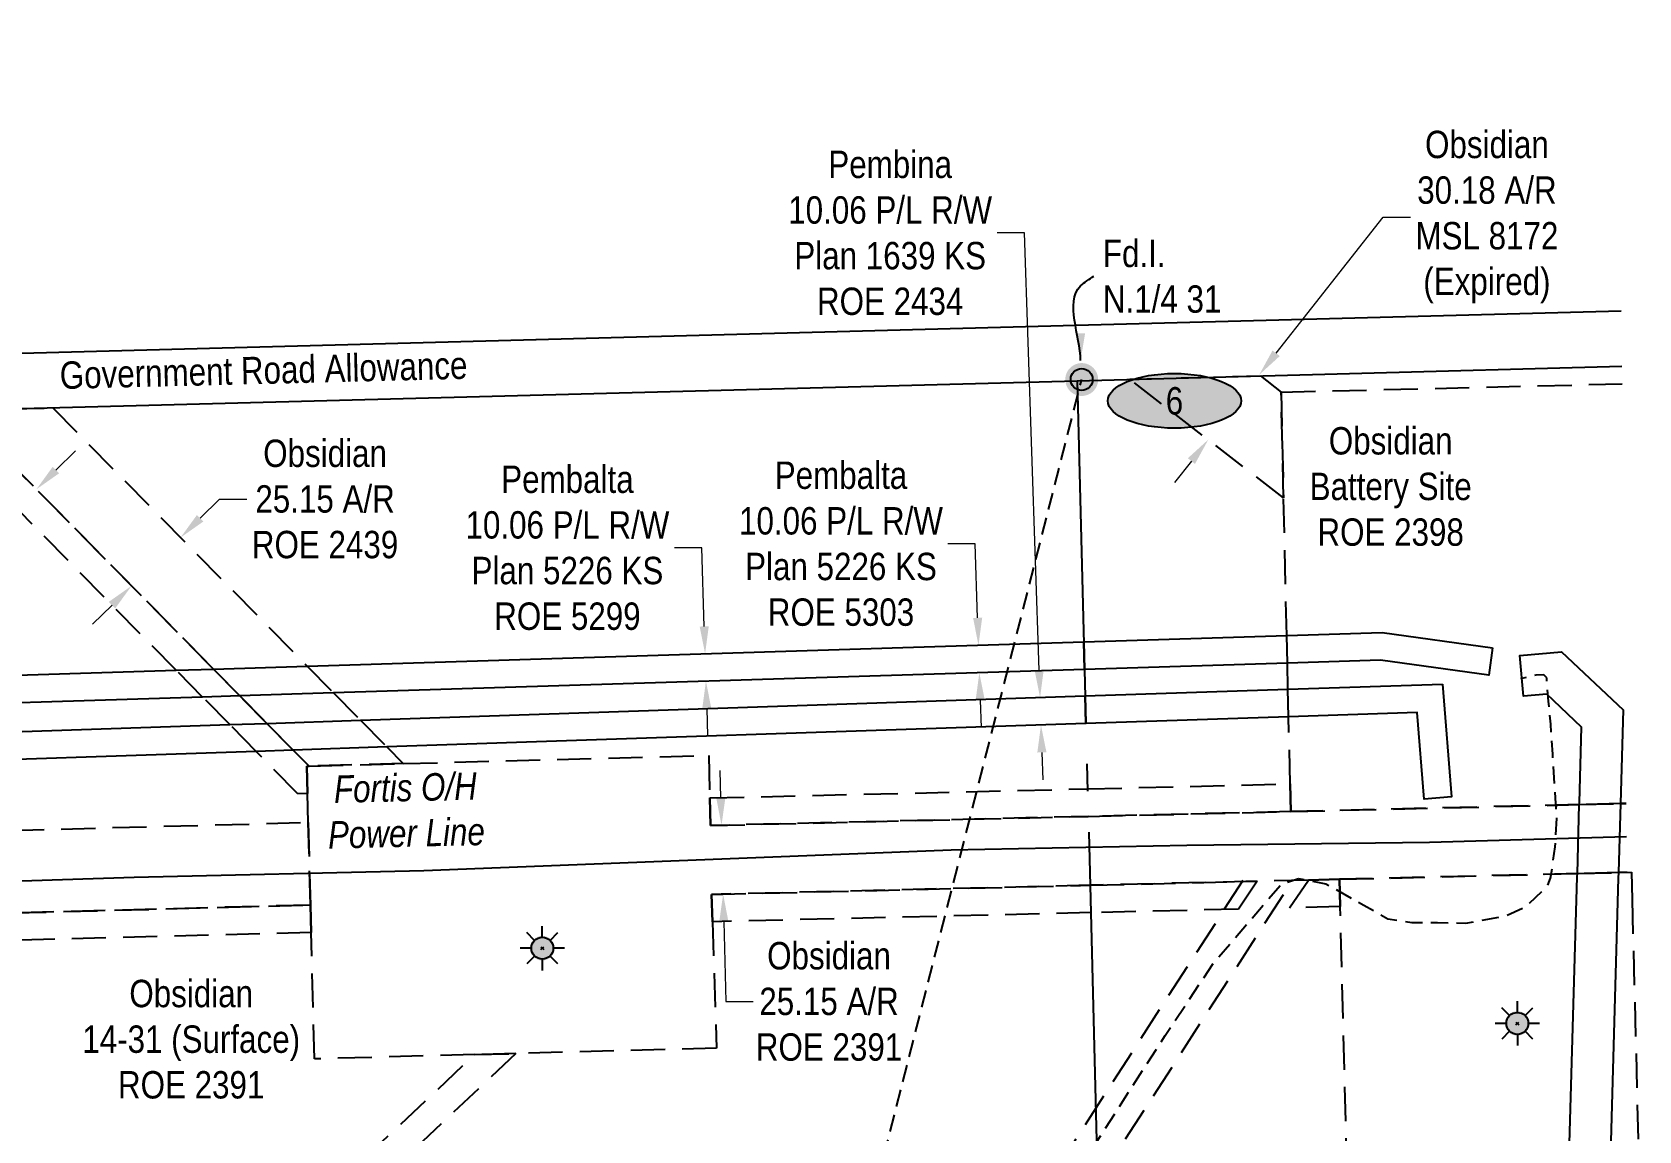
# Model space of a CAD drawing. Extents: x 621087 to 625035, y 5884607 to 5887500.
# Drawn here: x 622822 to 623409, y 5885260 to 5885662 of the extents above; entities that cross this region are included whole.
import ezdxf
from ezdxf.enums import TextEntityAlignment as Align

# ---------------------------------------------------------------- set-up
doc = ezdxf.new("R2010")
doc.units = 0
doc.header["$LTSCALE"] = 5
doc.header["$PDMODE"] = 3
doc.header["$PDSIZE"] = 0.5
for name, pattern in [('foc-ACCESSROAD', [3.75, 2.5, -1.25]), ('foc-FLOWLINE', [3.75, 2.5, -1.25]), ('foc-QUARTERLINE', [33, 25, -3, 2, -3]), ('foc-TIELINE', [1.875, 1.25, -0.625]), ('UG_PIPE', [1.875, 1.25, -0.625])]:
    doc.linetypes.add(name, pattern=pattern)
doc.layers.get('Defpoints').update_dxf_attribs({"color": 9})
for name, color, linetype in [('AS-PIPE-UG', 44, 'UG_PIPE'), ('AS-POWER', 104, 'foc-POWER'), ('C-AR', 13, 'foc-ACCESSROAD'), ('C-FLOWLINE', 13, 'foc-FLOWLINE'), ('C-RW', 13, 'Continuous'), ('C-WS', 13, 'foc-ACCESSROAD'), ('C-WS-S', 8, 'Continuous'), ('F-EZE', 190, 'foc-FLOWLINE'), ('F-RW', 190, 'Continuous'), ('L-BD', 7, 'Continuous'), ('L-MON', 1, 'Continuous'), ('L-ROAD-T', 7, 'Continuous'), ('L-SEC', 7, 'Continuous'), ('L-SECQ', 8, 'foc-QUARTERLINE'), ('L-TIE', 7, 'foc-TIELINE'), ('oil_and_gas_wells_pt', 7, 'Continuous'), ('P-ELEVATION', 7, 'Continuous'), ('ROE', 35, 'Continuous')]:
    doc.layers.add(name, color=color, linetype=linetype)
for name, color, linetype, lineweight in [('C-AR-T', 13, 'Continuous', 9), ('C-WS-T', 13, 'Continuous', 9), ('F-RW-T', 190, 'Continuous', 9)]:
    doc.layers.add(name, color=color, linetype=linetype, lineweight=lineweight)
doc.styles.add('80', font='ARIALN.TTF', dxfattribs={"height": 10})
doc.styles.add('80CG', font='ARIALN.TTF', dxfattribs={"height": 10})
doc.styles.add('80L', font='ARIALN.TTF', dxfattribs={"height": 10})
doc.styles.add('foc-LtypeFont', font='ARIALN.TTF', dxfattribs={"height": 7.35})
doc.linetypes.add('foc-POWER', pattern='A,6,-1,["P",foc-LtypeFont,S=0.2,R=0,X=-0.625,Y=-0.75],-1.24,4', length=12.24)
doc.dimstyles.new('Compass 5 000', dxfattribs={"dimscale": 5, "dimtxt": 9, "dimasz": 2, "dimexe": 0.2, "dimexo": 0.0625, "dimgap": 0.5, "dimtad": 0, "dimtih": 1, "dimtoh": 1, "dimzin": 0, "dimdsep": 46, "dimtxsty": '80CG', "dimcen": 0.1, "dimse1": 1, "dimse2": 1, "dimclrd": 256, "dimclrt": 256, "dimaunit": 1, "dimadec": 4, "dimazin": 0, "dimtfac": 0.06, "dimtofl": 0, "dimtmove": 0, "dimatfit": 1, "dimfxl": 0.2, "dimtolj": 1, "dimtzin": 0, "dimlwd": -1, "dimarcsym": 0})

# ---------------------------------------------------------------- blocks, each defined once
blk = doc.blocks.new('*D437')
at = {"layer": 'Defpoints', "color": 0, "transparency": 16777216}
for p in [(623175.23, 5885437.93), (623067.62, 5885434.57), (623175.55, 5885427.89)]:
    blk.add_point(p, dxfattribs=at)
at = {"layer": 'F-RW-T', "transparency": 16777216}
for p, q in [((623066.41, 5885473.24), (623056.41, 5885473.24)), ((623067.31, 5885444.57), (623066.41, 5885473.24)), ((623068.25, 5885414.53), (623068.56, 5885404.54))]:
    blk.add_line(p, q, dxfattribs=at)
for points in [[(623068.97, 5885444.62), (623065.64, 5885444.51), (623067.62, 5885434.57)], [(623069.91, 5885414.59), (623066.58, 5885414.48), (623067.93, 5885424.53)]]:
    blk.add_solid(points, dxfattribs=at)
at = {"layer": 'F-RW-T', "transparency": 16777216, "insert": (623017.33, 5885473.24), "char_height": 10, "attachment_point": 5, "style": '80CG'}
blk.add_mtext('\\A1;Pembalta\\P10.06 P/L R/W\\PPlan 5226 KS\\PROE 5299', dxfattribs=at)
blk = doc.blocks.new('*D451')
at = {"layer": 'C-AR-T', "transparency": 16777216}
for p, q in [((622883.1, 5885484.04), (622890.22, 5885491.06)), ((622890.22, 5885491.06), (622900.22, 5885491.06)), ((622850.93, 5885452.35), (622843.8, 5885445.33))]:
    blk.add_line(p, q, dxfattribs=at)
for points in [[(622881.93, 5885485.23), (622884.27, 5885482.86), (622875.98, 5885477.03)], [(622849.76, 5885453.54), (622852.1, 5885451.16), (622858.05, 5885459.37)]]:
    blk.add_solid(points, dxfattribs=at)
at = {"layer": 'Defpoints', "color": 0, "transparency": 16777216}
for p in [(622873.83, 5885479.21), (622875.98, 5885477.03), (622855.9, 5885461.55)]:
    blk.add_point(p, dxfattribs=at)
at = {"layer": 'C-AR-T', "transparency": 16777216, "insert": (622928.77, 5885491.06), "char_height": 10, "attachment_point": 5, "style": '80CG'}
blk.add_mtext('\\A1;Obsidian\\P25.15 A/R\\PROE 2439', dxfattribs=at)
blk = doc.blocks.new('*D452')
at = {"layer": 'C-AR-T', "transparency": 16777216}
for p, q in [((623073.38, 5885381.93), (623073.14, 5885391.93)), ((623074.46, 5885336.79), (623075.17, 5885307.54)), ((623075.17, 5885307.54), (623085.17, 5885307.54))]:
    blk.add_line(p, q, dxfattribs=at)
for points in [[(623075.04, 5885381.97), (623071.71, 5885381.89), (623073.62, 5885371.94)], [(623076.13, 5885336.83), (623072.8, 5885336.75), (623074.22, 5885346.78)]]:
    blk.add_solid(points, dxfattribs=at)
at = {"layer": 'Defpoints', "color": 0, "transparency": 16777216}
for p in [(623092.58, 5885372.39), (623074.22, 5885346.78), (623093.18, 5885347.24)]:
    blk.add_point(p, dxfattribs=at)
at = {"layer": 'C-AR-T', "transparency": 16777216, "insert": (623112.91, 5885307.54), "char_height": 10, "attachment_point": 5, "style": '80CG'}
blk.add_mtext('\\A1;Obsidian\\P25.15 A/R\\PROE 2391', dxfattribs=at)
blk = doc.blocks.new('*D457')
at = {"layer": 'C-AR-T', "transparency": 16777216}
for p, q in [((623276.27, 5885544.32), (623315.41, 5885594.09)), ((623315.41, 5885594.09), (623325.41, 5885594.09)), ((623245.32, 5885504.95), (623239.14, 5885497.09))]:
    blk.add_line(p, q, dxfattribs=at)
for points in [[(623274.96, 5885545.35), (623277.58, 5885543.29), (623270.09, 5885536.46)], [(623244.01, 5885505.98), (623246.63, 5885503.92), (623251.5, 5885512.81)]]:
    blk.add_solid(points, dxfattribs=at)
at = {"layer": 'Defpoints', "color": 0, "transparency": 16777216}
for p in [(623270.09, 5885536.46), (623276.74, 5885531.23), (623258.15, 5885507.58)]:
    blk.add_point(p, dxfattribs=at)
at = {"layer": 'C-AR-T', "transparency": 16777216, "insert": (623353.29, 5885594.09), "char_height": 10, "attachment_point": 5, "style": '80CG'}
blk.add_mtext('\\A1;Obsidian\\P30.18 A/R\\PMSL 8172\\P(Expired)', dxfattribs=at)
blk = doc.blocks.new('*D467')
at = {"layer": 'Defpoints', "color": 0, "transparency": 16777216}
for p in [(623167.52, 5885437.7), (623245.09, 5885440.12), (623245.41, 5885430.07)]:
    blk.add_point(p, dxfattribs=at)
at = {"layer": 'F-RW-T', "transparency": 16777216}
for p, q in [((623166.36, 5885474.72), (623156.36, 5885474.72)), ((623167.21, 5885447.69), (623166.36, 5885474.72)), ((623168.15, 5885417.65), (623168.46, 5885407.65))]:
    blk.add_line(p, q, dxfattribs=at)
for points in [[(623168.87, 5885447.74), (623165.54, 5885447.64), (623167.52, 5885437.7)], [(623169.81, 5885417.7), (623166.48, 5885417.6), (623167.83, 5885427.65)]]:
    blk.add_solid(points, dxfattribs=at)
at = {"layer": 'F-RW-T', "transparency": 16777216, "insert": (623117.28, 5885474.72), "char_height": 10, "attachment_point": 5, "style": '80CG'}
blk.add_mtext('\\A1;Pembalta\\P10.06 P/L R/W\\PPlan 5226 KS\\PROE 5303', dxfattribs=at)
blk = doc.blocks.new('fdia')
at = {"color": 255, "const_width": 1}
blk.add_lwpolyline([(-0.5, 0, 1), (0.5, 0, 1)], format="xyb", close=True, dxfattribs=at)
blk = doc.blocks.new('Fdiaa')
blk.add_blockref('fdia', (0, 0))
blk = doc.blocks.new('fdib')
at = {"color": 1, "const_width": 1.6}
blk.add_lwpolyline([(-0.4, 0, 1), (0.4, 0, 1)], format="xyb", close=True, dxfattribs=at)
at = {"color": 1}
blk.add_circle((0, 0), 0.8, dxfattribs=at)
blk = doc.blocks.new('Fdibb')
blk.add_blockref('fdib', (0, 0))
blk = doc.blocks.new('fdicc')
for name in ['Fdibb', 'Fdiaa']:
    blk.add_blockref(name, (0, 0))
blk = doc.blocks.new('FDI')
blk.add_blockref('fdicc', (0, 0))
blk = doc.blocks.new('*D477')
at = {"layer": 'Defpoints', "color": 0, "transparency": 16777216}
for p in [(623190.02, 5885418.6), (623242.36, 5885420.35), (623242.7, 5885410.3)]:
    blk.add_point(p, dxfattribs=at)
at = {"layer": 'F-RW-T', "transparency": 16777216}
for p, q in [((623184.34, 5885588.26), (623174.34, 5885588.26)), ((623189.68, 5885428.59), (623184.34, 5885588.26)), ((623190.69, 5885398.55), (623191.02, 5885388.56))]:
    blk.add_line(p, q, dxfattribs=at)
for points in [[(623191.35, 5885428.65), (623188.02, 5885428.53), (623190.02, 5885418.6)], [(623192.35, 5885398.61), (623189.02, 5885398.5), (623190.35, 5885408.55)]]:
    blk.add_solid(points, dxfattribs=at)
at = {"layer": 'F-RW-T', "transparency": 16777216, "insert": (623135.25, 5885588.26), "char_height": 10, "attachment_point": 5, "style": '80CG'}
blk.add_mtext('\\A1;Pembina\\P10.06 P/L R/W\\PPlan 1639 KS\\PROE 2434', dxfattribs=at)
blk = doc.blocks.new('*D478')
at = {"layer": 'Defpoints', "color": 0, "transparency": 16777216}
for p in [(622825.55, 5885492.36), (622816.17, 5885487.62), (622818.43, 5885485.33)]:
    blk.add_point(p, dxfattribs=at)
at = {"layer": 'F-RW-T', "transparency": 16777216}
for p, q in [((622830.42, 5885501.66), (622837.55, 5885508.68)), ((622809.05, 5885480.61), (622801.92, 5885473.59)), ((622801.92, 5885473.59), (622791.92, 5885473.59))]:
    blk.add_line(p, q, dxfattribs=at)
for points in [[(622829.25, 5885502.85), (622831.59, 5885500.48), (622823.3, 5885494.65)], [(622807.88, 5885481.79), (622810.21, 5885479.42), (622816.17, 5885487.62)]]:
    blk.add_solid(points, dxfattribs=at)
at = {"layer": 'F-RW-T', "transparency": 16777216, "insert": (622732.78, 5885473.59), "char_height": 10, "attachment_point": 5, "style": '80CG'}
blk.add_mtext('\\A1;Fortis\\P10.00 Power Line R/W\\PEZE 870399', dxfattribs=at)
blk = doc.blocks.new('GAS')
h = blk.add_hatch(color=255)
h.dxf.hatch_style = 1
edge = h.paths.add_edge_path()
edge.add_arc((0, 0), 0.9, 0, 360)
for p, q in [((0, 0.81), (0, 1.62)), ((-0.81, 0), (-1.62, 0)), ((-0.57, 0.57), (-1.14, 1.14)), ((0.57, 0.57), (1.14, 1.14)), ((1.62, 0), (0.81, 0)), ((-0.57, -0.57), (-1.14, -1.14)), ((0, -0.81), (0, -1.62)), ((1.14, -1.14), (0.57, -0.57))]:
    blk.add_line(p, q)
blk.add_circle((0, 0), 0.8)
blk = doc.blocks.new('we')
at = {"layer": 'P-ELEVATION'}
h = blk.add_hatch(color=111, dxfattribs=at)
h.dxf.hatch_style = 1
edge = h.paths.add_edge_path()
edge.add_ellipse((0, 0), major_axis=(-24.38, 0), ratio=0.410256, start_angle=0, end_angle=360)
at = {"layer": 'P-ELEVATION', "color": 7, "flags": 128}
blk.add_lwpolyline([(0, 0, 12.5, 0, 0), (-12.42, -6.43, 0, 0, 0)], format="xyseb", dxfattribs=at)
at = {"layer": 'P-ELEVATION', "color": 7}
blk.add_ellipse((0, 0), major_axis=(-24.38, 0), ratio=0.410256, dxfattribs=at)
at = {"layer": 'P-ELEVATION', "style": '80'}
blk.add_attdef('ELEVATION', text='', height=10, dxfattribs=at).set_placement((0, 0), align=Align.MIDDLE_CENTER)

msp = doc.modelspace()

# ---------------------------------------------------------------- linework, layer by layer
at = {"layer": 'AS-PIPE-UG', "flags": 128}
msp.add_lwpolyline([(623018.482, 5884952.606), (623020.231, 5884956.267), (623024.879, 5884963.032), (623031.427, 5884975.017), (623042.771, 5884996.02), (623054.143, 5885014.695), (623072.64, 5885040.136), (623091.352, 5885065.872), (623111.431, 5885097.474), (623138.495, 5885141.139), (623165.448, 5885186.126), (623184.956, 5885216.518), (623213.041, 5885259.968), (623235.714, 5885295.109), (623253.574, 5885321.839), (623278.237, 5885350.51), (623284.467, 5885352.486), (623294.373, 5885350.597), (623308.378, 5885342.689), (623317.108, 5885337.795), (623325.811, 5885336.435), (623335.293, 5885336.384), (623345.532, 5885336.207), (623359.523, 5885338.653), (623367.526, 5885342.234), (623375.321, 5885349.629), (623376.584, 5885352.589), (623378.221, 5885364.033), (623378.842, 5885374.495), (623378.01, 5885386.742), (623377.349, 5885397.85), (623376.625, 5885408.883), (623375.767, 5885417.272), (623375.316, 5885423.203), (623375.168, 5885425.806), (623374.089, 5885426.934), (623371.187, 5885426.744), (623365.563, 5885425.369)], dxfattribs=at)
at = {"layer": 'AS-POWER', "flags": 128}
msp.add_lwpolyline([(622596.161, 5885306.345), (622618.36, 5885345.734), (622757.87, 5885349.724), (622858.986, 5885352.967), (622964.815, 5885355.46), (623055.166, 5885358.952), (623157.574, 5885362.956), (623243.62, 5885364.688), (623332.297, 5885365.713), (623404.349, 5885367.863)], dxfattribs=at)
at = {"layer": 'C-AR'}
for points in [[(623278.105, 5885530.158), (623278.99, 5885491.52), (623222.8, 5885534.826), (623270.568, 5885536.084), (623278.105, 5885530.158)], [(622957.322, 5885394.457), (622922.898, 5885393.542), (622917.138, 5885399.389), (622907.541, 5885409.131), (622897.622, 5885419.2), (622888.008, 5885428.959), (622810.839, 5885507.293), (622794.857, 5885523.509), (622829.286, 5885524.419), (622922.279, 5885430.028), (622931.893, 5885420.269), (622941.738, 5885410.275), (622951.335, 5885400.535), (622957.322, 5885394.457)]]:
    msp.add_lwpolyline(points, close=True, dxfattribs=at)
at = {"layer": 'C-FLOWLINE'}
msp.add_lwpolyline([(623281.385, 5885387.014), (623281.616, 5885376.946), (623207.643, 5885375.164), (623069.62, 5885371.841), (623069.353, 5885381.903), (623207.386, 5885385.23), (623281.385, 5885387.014)], close=True, dxfattribs=at)
msp.add_lwpolyline([(623264.114, 5885351.727), (623040.001, 5885004.957), (623058.444, 5885005.427), (623279.27, 5885347.112)], dxfattribs=at)
at = {"layer": 'C-RW'}
msp.add_lwpolyline([(623383.25, 5885247.32), (623386.297, 5885353.085), (623386.332, 5885354.3), (623387.058, 5885379.486), (623387.08, 5885380.27), (623387.873, 5885407.77), (623375.128, 5885419.778), (623366.64, 5885419.026), (623365.316, 5885433.977), (623380.516, 5885435.323), (623403.07, 5885414.073), (623402.083, 5885379.847), (623401.358, 5885354.662), (623401.3, 5885352.653), (623398.276, 5885247.72)], dxfattribs=at)
at = {"layer": 'C-WS'}
for points in [[(623404.215, 5885379.899), (623402.083, 5885379.847), (623387.058, 5885379.486), (623281.616, 5885376.946), (623281.385, 5885387.014), (623280.822, 5885411.573), (623280.592, 5885421.626), (623280.373, 5885431.157), (623280.143, 5885441.21), (623278.99, 5885491.52), (623278.105, 5885530.158), (623402.662, 5885533.159)], [(623404.494, 5885354.738), (623401.358, 5885354.662), (623386.332, 5885354.3), (623299.415, 5885352.207), (623288.08, 5885351.934), (623269.367, 5885351.483), (623208.286, 5885350.012), (623069.992, 5885346.681), (623070.311, 5885336.68), (623071.781, 5885290.508), (622998.503, 5885288.563), (622983.392, 5885288.162), (622924.922, 5885286.609), (622923.696, 5885332.787), (622923.43, 5885342.789), (622922.629, 5885372.958), (622922.348, 5885383.518), (622922.082, 5885393.521), (622922.898, 5885393.542), (622957.322, 5885394.457), (623068.942, 5885397.42), (623069.353, 5885381.903), (623069.62, 5885371.841), (623207.643, 5885375.164), (623281.616, 5885376.946), (623387.058, 5885379.486), (623402.083, 5885379.847), (623404.215, 5885379.899)]]:
    msp.add_lwpolyline(points, dxfattribs=at)
for points in [[(622922.629, 5885372.958), (622923.43, 5885342.789), (622626.965, 5885334.916), (622627.231, 5885324.914), (622628.834, 5885264.533), (622522.191, 5885261.701), (622519.36, 5885368.344), (622626.002, 5885371.175), (622626.164, 5885365.086), (622922.629, 5885372.958)], [(623383.25, 5885247.32), (623302.169, 5885245.164), (623299.672, 5885342.204), (623299.415, 5885352.207), (623386.332, 5885354.3), (623401.358, 5885354.662), (623406.064, 5885354.775), (623406.322, 5885344.774), (623408.811, 5885248), (623398.276, 5885247.72), (623383.25, 5885247.32)], [(622998.503, 5885288.563), (622671.139, 5884980.382), (622676.84, 5884980.526), (622679.04, 5884893.923), (622679.678, 5884868.766), (622679.932, 5884858.763), (622680.069, 5884853.392), (622560.336, 5884850.351), (622546.472, 5884834.964), (622452.258, 5884730.402), (622442.497, 5884719.569), (622433.343, 5884709.417), (622419.148, 5884693.658), (622418.757, 5884709.035), (622418.233, 5884729.699), (622441.524, 5884755.584), (622451.284, 5884766.432), (622522.198, 5884845.249), (622532.68, 5884856.9), (622552.212, 5884878.609), (622549.706, 5884977.299), (622656.047, 5884979.999), (622983.392, 5885288.162), (622998.503, 5885288.563)]]:
    msp.add_lwpolyline(points, close=True, dxfattribs=at)
at = {"layer": 'F-EZE'}
for points in [[(622922.348, 5885383.518), (622918.819, 5885383.425), (622903.54, 5885398.934), (622893.943, 5885408.675), (622883.996, 5885418.773), (622874.382, 5885428.533), (622803.711, 5885500.27), (622781.168, 5885523.148), (622794.857, 5885523.509), (622810.839, 5885507.293), (622888.008, 5885428.959), (622897.622, 5885419.2), (622907.541, 5885409.131), (622917.138, 5885399.389), (622922.898, 5885393.542), (622922.082, 5885393.521), (622922.348, 5885383.518)], [(623269.367, 5885351.483), (623262.488, 5885341.309), (623208.541, 5885340.01), (623070.311, 5885336.68), (623069.992, 5885346.681), (623208.286, 5885350.012), (623269.367, 5885351.483)], [(623299.415, 5885352.207), (623299.672, 5885342.204), (623281.2, 5885341.759), (623288.08, 5885351.934), (623299.415, 5885352.207)], [(622923.696, 5885332.787), (622627.231, 5885324.914), (622626.965, 5885334.916), (622923.43, 5885342.789), (622923.696, 5885332.787)]]:
    msp.add_lwpolyline(points, close=True, dxfattribs=at)
at = {"layer": 'F-RW'}
for points in [[(623355.33, 5885436.71), (623353.946, 5885426.75), (623314.468, 5885432.222), (623280.373, 5885431.157), (623206.271, 5885428.845), (623206.014, 5885438.897), (623280.143, 5885441.21), (623315.01, 5885442.299), (623355.33, 5885436.71)], [(622426.963, 5885315.757), (622404.012, 5885289.762), (622403.636, 5885304.597), (622426.548, 5885330.574), (622436.282, 5885341.756), (622450.585, 5885358.201), (622473.518, 5885384.557), (622482.574, 5885394.923), (622501.771, 5885416.916), (622874.382, 5885428.533), (622888.008, 5885428.958), (622922.279, 5885430.028), (623206.013, 5885438.896), (623206.27, 5885428.845), (622931.893, 5885420.269), (622897.623, 5885419.199), (622883.996, 5885418.773), (622506.467, 5885407.003), (622496.315, 5885395.384), (622487.26, 5885385.017), (622450.968, 5885343.33), (622436.699, 5885326.936), (622426.963, 5885315.757)], [(623337.005, 5885423.514), (623340.392, 5885382.282), (623330.381, 5885381.451), (623327.776, 5885413.144), (623280.822, 5885411.573), (623206.776, 5885409.095), (623206.519, 5885419.147), (623280.592, 5885421.626), (623337.005, 5885423.514)]]:
    msp.add_lwpolyline(points, close=True, dxfattribs=at)
msp.add_lwpolyline([(622496.315, 5885395.384), (622893.943, 5885408.676), (622907.541, 5885409.131), (622941.738, 5885410.275), (623206.518, 5885419.147), (623206.775, 5885409.095), (622951.335, 5885400.535), (622917.138, 5885399.389), (622903.541, 5885398.934), (622487.26, 5885385.017)], dxfattribs=at)
at = {"layer": 'L-SEC'}
for p, q in [((623402.394, 5885559.687), (623203.083, 5885554.424)), ((623203.083, 5885554.424), (622800.458, 5885543.792)), ((623203.575, 5885534.32), (623402.597, 5885539.575)), ((622800.959, 5885523.688), (623203.575, 5885534.32))]:
    msp.add_line(p, q, dxfattribs=at)
at = {"layer": 'L-SECQ'}
msp.add_line((623203.575, 5885534.32), (623223.36, 5884760.22), dxfattribs=at)
at = {"layer": 'L-TIE'}
msp.add_line((623070.46, 5885005.733), (623205.233, 5885534.738), dxfattribs=at)
at = {"layer": 'oil_and_gas_wells_pt'}
for p in [(623008.145, 5885327.026), (623008.145, 5885327.026), (623364.407, 5885299.561)]:
    msp.add_point(p, dxfattribs=at)
at = {"layer": 'ROE'}
msp.add_lwpolyline([(622496.315, 5885395.384), (622893.943, 5885408.676), (622907.541, 5885409.131), (622941.738, 5885410.275), (623206.518, 5885419.147), (623206.775, 5885409.095), (622951.335, 5885400.535), (622917.138, 5885399.389), (622903.541, 5885398.934), (622487.26, 5885385.017)], dxfattribs=at)

# ---------------------------------------------------------------- block references
at = {"layer": 'C-WS-S', "color": 4, "xscale": 5.000000000000005, "yscale": 5.000000000000005, "zscale": 5.000000000000005}
for p in [(623008.145, 5885327.026), (623364.407, 5885299.561)]:
    msp.add_blockref('GAS', p, dxfattribs=at)
at = {"layer": 'L-BD', "color": 4, "xscale": 0.99964465, "yscale": 0.99964465, "zscale": 0.99964465}
msp.add_blockref('we', (623239.127, 5885526.953), dxfattribs=at).add_auto_attribs({'ELEVATION': '6'})
at = {"layer": 'L-MON', "xscale": 5.000000000000011, "yscale": 5.000000000000011, "zscale": 5.000000000000011}
msp.add_blockref('FDI', (623205.233, 5885534.738), dxfattribs=at)

# ---------------------------------------------------------------- texts
at = {"layer": 'AS-POWER', "insert": (622958.287, 5885377.303), "char_height": 10, "width": 57.1191, "attachment_point": 5, "rotation": 1.349949, "style": '80CG'}
msp.add_mtext('\\A1;{\\fArial Narrow|b0|i1|c0|p34;Fortis O/H\\PPower Line}', dxfattribs=at)
at = {"layer": 'C-WS-T', "char_height": 10, "width": 78.99495, "attachment_point": 5, "style": '80CG'}
for s, insert in [('\\A1;Obsidian\\PBattery Site\\PROE 2398', (623318.123, 5885495.619)), ('\\A1;Obsidian\\P14-31 (Surface)\\PROE 2391', (622879.85, 5885293.738))]:
    msp.add_mtext(s, dxfattribs=dict(at, insert=insert))
at = {"layer": 'L-MON', "insert": (623212.978, 5885585.794), "char_height": 9.9964, "attachment_point": 1, "style": '80L'}
msp.add_mtext_dynamic_manual_height_columns('Fd.I.\\PN.1/4 31', width=42.86262, gutter_width=50, heights=[0], dxfattribs=at)
at = {"layer": 'L-ROAD-T', "style": '80L'}
msp.add_text('Government Road Allowance', height=10, rotation=1.45442, dxfattribs=at).set_placement((622906.291, 5885538.143), align=Align.MIDDLE_CENTER)

# ---------------------------------------------------------------- dimensions: what is measured, and where the dimension line sits
at = {"layer": 'C-AR-T'}
for base, p1, p2, angle, text, picture, middle in [((623270.094, 5885536.457), (623258.148, 5885507.583), (623276.741, 5885531.231), 51.82339, 'Obsidian\\P30.18 A/R\\PMSL 8172\\P(Expired)', '*D457', (623353.293, 5885594.093)), ((623074.223, 5885346.783), (623092.578, 5885372.393), (623093.184, 5885347.24), 271.379852, 'Obsidian\\P25.15 A/R\\PROE 2391', '*D452', (623112.914, 5885307.54))]:
    dim = msp.add_linear_dim(base=base, p1=p1, p2=p2, angle=angle, text=text, dimstyle='Compass 5 000', dxfattribs=at)
    dim.commit()
    dim.dimension.update_dxf_attribs({"geometry": picture, "text_midpoint": middle, "dimtype": 161})
dim = msp.add_aligned_dim(p1=(622855.904, 5885461.547), p2=(622873.829, 5885479.207), distance=-3.06, text='Obsidian\\P25.15 A/R\\PROE 2439', dimstyle='Compass 5 000', dxfattribs=at)
dim.commit()
dim.dimension.update_dxf_attribs({"geometry": '*D451', "text_midpoint": (622928.771, 5885491.063)})
at = {"layer": 'F-RW-T', "color": 4}
dim = msp.add_linear_dim(base=(623190.017, 5885418.595), p1=(623242.698, 5885410.297), p2=(623242.362, 5885420.347), angle=91.916383, text='Pembina\\P10.06 P/L R/W\\PPlan 1639 KS\\PROE 2434', dimstyle='Compass 5 000', dxfattribs=at)
dim.commit()
dim.dimension.update_dxf_attribs({"geometry": '*D477', "text_midpoint": (623135.254, 5885588.257), "dimtype": 161})
at = {"layer": 'F-RW-T'}
for base, p1, p2, angle, text, picture, middle in [((623167.52, 5885437.696), (623245.408, 5885430.066), (623245.094, 5885440.117), 91.787451, 'Pembalta\\P10.06 P/L R/W\\PPlan 5226 KS\\PROE 5303', '*D467', (623117.279, 5885474.717)), ((623067.62, 5885434.571), (623175.546, 5885427.894), (623175.232, 5885437.934), 91.79023, 'Pembalta\\P10.06 P/L R/W\\PPlan 5226 KS\\PROE 5299', '*D437', (623017.325, 5885473.241))]:
    dim = msp.add_linear_dim(base=base, p1=p1, p2=p2, angle=angle, text=text, dimstyle='Compass 5 000', dxfattribs=at)
    dim.commit()
    dim.dimension.update_dxf_attribs({"geometry": picture, "text_midpoint": middle, "dimtype": 161})
at = {"layer": 'F-RW-T', "color": 4}
dim = msp.add_aligned_dim(p1=(622825.554, 5885492.356), p2=(622818.425, 5885485.334), distance=-3.215, text='Fortis\\P10.00 Power Line R/W\\PEZE 870399', dimstyle='Compass 5 000', dxfattribs=at)
dim.commit()
dim.dimension.update_dxf_attribs({"geometry": '*D478', "text_midpoint": (622732.781, 5885473.588)})

# ---------------------------------------------------------------- leaders
at = {"layer": 'L-MON', "path_type": 1}
msp.add_leader([(623204.831, 5885541.641), (623204.831, 5885568.913), (623209.682, 5885572.549)], dimstyle='Compass 5 000', override={"dimgap": 0.5, "dimtad": 0}, dxfattribs=at)

doc.saveas('drawing.dxf')
